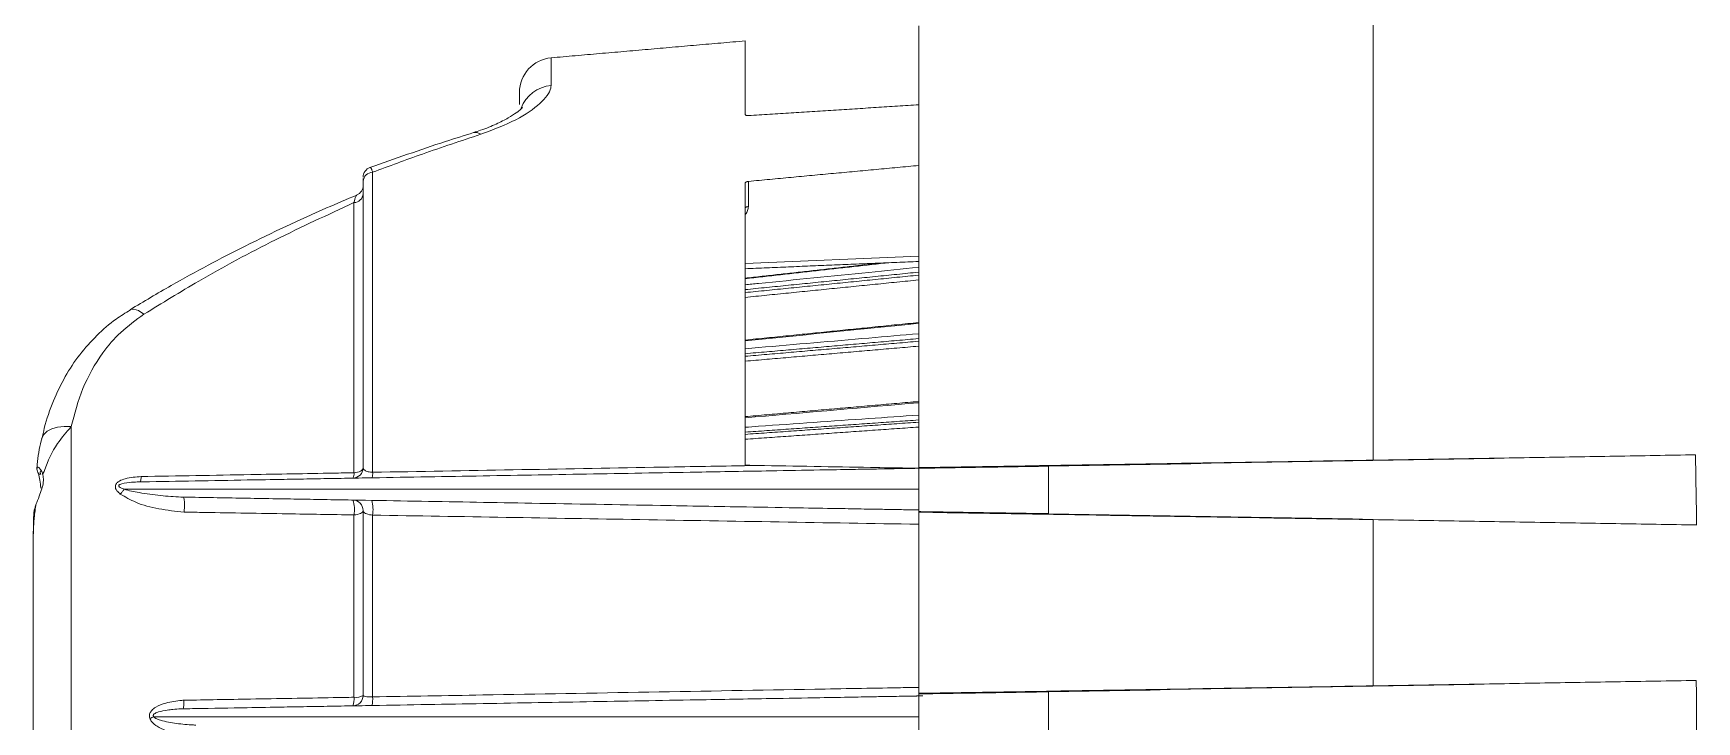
# Model space of a CAD drawing. Extents: x 12.1 to 108.7, y 1 to 80.4.
# Drawn here: x 12.256 to 17.047, y 32.99 to 34.973 of the extents above; entities that cross this region are included whole.
import ezdxf

# ---------------------------------------------------------------- set-up
doc = ezdxf.new("R2010")
doc.units = 0
doc.header["$MEASUREMENT"] = 0
doc.linetypes.add('SLD-Solid', pattern=[0])
doc.layers.add('OBJECT', color=7, linetype='CONTINUOUS')

msp = doc.modelspace()

# ---------------------------------------------------------------- linework, layer by layer
at = {"layer": 'OBJECT', "linetype": 'SLD-Solid', "lineweight": 15}
for p, q in [((16.1155, 35.1463), (16.1155, 33.7433)), ((14.8063, 34.9944), (14.8063, 33.7218)), ((14.3063, 34.7392), (14.3063, 34.9506)), ((13.7476, 34.9018), (13.7476, 34.822)), ((14.8063, 34.9123), (14.8063, 34.9194)), ((13.6563, 34.7673), (13.6563, 34.8021)), ((14.8063, 34.5919), (14.8063, 34.7665)), ((13.2063, 34.5463), (13.2063, 33.7216)), ((13.2337, 33.7084), (13.2337, 34.5723)), ((14.316, 34.4737), (14.316, 34.5461)), ((14.3063, 34.5396), (14.3063, 33.7287)), ((13.18, 34.4848), (13.18, 33.7071)), ((14.8063, 34.3305), (14.3063, 34.3096)), ((12.3657, 31.529), (12.3657, 33.8398)), ((17.0433, 33.7587), (17.0433, 33.7587)), ((14.8063, 33.5952), (14.8063, 33.72)), ((15.1802, 33.726), (15.1802, 33.5893)), ((13.18, 33.5857), (13.18, 33.0606)), ((13.2063, 33.5985), (13.2063, 33.0659)), ((13.2337, 33.0617), (13.2337, 33.5851)), ((14.8063, 33.5935), (14.8063, 33.5952)), ((14.8063, 33.5935), (14.8063, 33.072)), ((14.8063, 33.5587), (14.8063, 33.0891)), ((16.1155, 33.5721), (16.1155, 33.0935)), ((17.0467, 33.5567), (17.0467, 33.5567)), ((12.2563, 33.5186), (12.2563, 31.8508)), ((17.0457, 33.109), (17.0457, 33.109)), ((14.8063, 33.0703), (14.8063, 33.072)), ((14.8063, 32.9486), (14.8063, 33.0703)), ((14.8185, 33.0648), (14.8063, 33.065)), ((15.1802, 33.0763), (15.1802, 32.9426))]:
    msp.add_line(p, q, dxfattribs=at)
at = {"layer": 'OBJECT', "linetype": 'SLD-Solid', "lineweight": 15, "flags": 128}
for points in [[(13.5245, 34.6866), (13.5343, 34.6868), (13.5455, 34.6816)], [(14.3063, 34.4687), (14.3065, 34.4696), (14.3071, 34.4705), (14.308, 34.4714), (14.3091, 34.4721), (14.3106, 34.4728), (14.3123, 34.4732), (14.3141, 34.4735), (14.316, 34.4737)], [(12.5354, 34.1768), (12.5355, 34.1768), (12.546, 34.1786), (12.5595, 34.174), (12.5751, 34.1634)], [(12.2804, 33.805), (12.2809, 33.8068), (12.2864, 33.8174), (12.2961, 33.8264), (12.3096, 33.8334), (12.3262, 33.8381), (12.3452, 33.8403), (12.3657, 33.8398)], [(13.18, 33.7071), (13.1853, 33.7077), (13.1903, 33.7087), (13.1948, 33.7101), (13.1988, 33.7119), (13.202, 33.714), (13.2044, 33.7164), (13.2058, 33.7189), (13.2063, 33.7216)], [(13.18, 33.5857), (13.1853, 33.5862), (13.1903, 33.5871), (13.1948, 33.5884), (13.1988, 33.59), (13.202, 33.5918), (13.2044, 33.5939), (13.2058, 33.5961), (13.2063, 33.5985)]]:
    msp.add_lwpolyline(points, dxfattribs=at)
at = {"layer": 'OBJECT', "linetype": 'SLD-Solid', "lineweight": 15}
for centre, radius, start, end in [((13.7563, 34.8021), 0.1, 95, 180), ((13.755, 34.7228), 0.0994, 94.2841, 159.9151), ((13.2363, 34.558), 0.03, 110.0376, 180.0031), ((13.2341, 34.5445), 0.0278, 90.8101, 176.1551), ((13.179, 34.5122), 0.0274, 272.1114, 355.8095), ((13.1763, 34.5347), 0.03, 292.4832, 359.9962), ((12.2767, 33.7112), 0.00819, 175.7612, 279.909), ((13.1763, 33.7216), 0.03, 271, 0), ((13.1541, 33.7042), 0.0261, 330.879, 6.3621), ((13.1974, 33.7051), 0.0365, 339.8128, 5.2099), ((13.1763, 33.5985), 0.03, 0, 89), ((13.096, 33.601), 0.0854, 349.6709, 18.7179), ((13.1203, 33.6008), 0.1145, 352.1446, 13.5041), ((13.1763, 33.0659), 0.03, 271, 0), ((13.1298, 33.0545), 0.0506, 338.5305, 7.0062), ((13.1857, 33.1001), 0.0399, 261.6929, 301.0947), ((13.1642, 33.0551), 0.0698, 344.9076, 5.4548)]:
    msp.add_arc(centre, radius, start, end, dxfattribs=at)
for centre, major_axis, ratio, start_param, end_param in [((-118.3256, 31.4161), (196.0552, 3.4219), 0.000141, 5.46146, 5.474516), ((16.9507, 32.6844), (0, 2.5469), 0.040098, 5.061971, 5.147849), ((10.9146, 33.6428), (148.1541, -2.5858), 0.000141, 1.529397, 1.542003), ((-75.2899, 31.5193), (180.1046, 3.1435), 0.000141, 5.238666, 5.250687), ((16.9183, 32.6844), (0, 2.5471), 0.050716, 4.801067, 4.87988)]:
    msp.add_ellipse(centre, major_axis=major_axis, ratio=ratio, start_param=start_param, end_param=end_param, dxfattribs=at)
for points, degree in [([(14.3063, 34.9506), (13.7476, 34.9018)], 1), ([(14.316, 34.7357), (14.8063, 34.7665)], 1), ([(14.8063, 34.5919), (14.316, 34.5461)], 1), ([(13.2063, 34.506), (13.2063, 34.5138)], 1), ([(14.3063, 34.2946), (14.8063, 34.3155)], 1), ([(14.7159, 34.3117), (14.3063, 34.2659)], 1), ([(14.6979, 34.311), (14.3063, 34.2672)], 1), ([(14.8063, 34.2847), (14.3063, 34.2344)], 1), ([(14.3063, 34.2259), (14.8063, 34.2761)], 1), ([(14.8063, 34.2623), (14.3063, 34.2121)], 1), ([(14.8063, 34.1397), (14.3063, 34.0891)], 1), ([(14.8063, 34.0933), (14.3063, 34.0499)], 1), ([(14.3063, 34.0424), (14.8063, 34.0857)], 1), ([(14.8063, 34.0716), (14.3063, 34.0283)], 1), ([(14.8063, 33.9124), (14.3063, 33.8687)], 1), ([(14.8063, 33.8591), (14.3063, 33.824)], 1), ([(14.3063, 33.8177), (14.8063, 33.8528)], 1), ([(14.8063, 33.8387), (14.3063, 33.8036)], 1), ([(14.3419, 33.7281), (14.3063, 33.7287)], 1), ([(14.8063, 33.7218), (16.1155, 33.7433)], 1), ([(16.1155, 33.7433), (17.0433, 33.7587)], 1), ([(15.1802, 33.726), (14.8063, 33.72)], 1), ([(12.5068, 33.6459), (12.5089, 33.6481), (12.5132, 33.6524), (12.5165, 33.6575), (12.5181, 33.66)], 3), ([(14.8063, 33.5952), (15.1802, 33.5893)], 1), ([(16.1155, 33.5721), (14.8063, 33.5935)], 1), ([(17.0467, 33.5567), (16.1155, 33.5721)], 1), ([(16.1155, 33.0935), (17.0457, 33.109)], 1), ([(14.8063, 33.072), (16.1155, 33.0935)], 1), ([(15.1802, 33.0763), (14.8063, 33.0703)], 1), ([(12.5918, 32.9998), (12.5938, 33.0005), (12.5978, 33.002), (12.6014, 33.0036), (12.6032, 33.0044)], 3)]:
    msp.add_open_spline(points, degree=degree, dxfattribs=at)
for points, knots in [([(13.5455, 34.6816), (13.5811, 34.6952), (13.6526, 34.7225), (13.7216, 34.7716), (13.7462, 34.8043), (13.7474, 34.8195), (13.7476, 34.822)], [0, 0, 0, 0, 0.304165, 0.612213, 0.935018, 1, 1, 1, 1]), ([(13.6646, 34.758), (13.6648, 34.7582), (13.6656, 34.7594), (13.661, 34.7538), (13.6482, 34.7437), (13.6245, 34.7283), (13.5899, 34.7109), (13.5554, 34.6962), (13.5308, 34.689), (13.5239, 34.6869)], [0, 0, 0, 0, 0.024328, 0.163146, 0.324451, 0.504975, 0.705472, 0.916612, 1, 1, 1, 1]), ([(14.3063, 34.7392), (14.3064, 34.7387), (14.3067, 34.7378), (14.3084, 34.7366), (14.311, 34.7358), (14.3137, 34.7356), (14.3154, 34.7356), (14.316, 34.7357)], [0, 0, 0, 0, 0.219651, 0.439264, 0.659733, 0.880541, 1, 1, 1, 1]), ([(13.5245, 34.6866), (13.4974, 34.6781), (13.3973, 34.6466), (13.2983, 34.6114), (13.226, 34.5858)], [0, 0, 0, 0, 0.270802, 1, 1, 1, 1]), ([(13.2337, 34.5723), (13.2813, 34.59), (13.3847, 34.6286), (13.4892, 34.663), (13.5455, 34.6816)], [0, 0, 0, 0, 0.460735, 1, 1, 1, 1]), ([(13.2063, 34.5543), (13.2063, 34.5539), (13.2063, 34.5526), (13.2063, 34.5488), (13.2063, 34.5463)], [0, 0, 0, 0, 0.340914, 1, 1, 1, 1]), ([(13.2337, 34.5723), (13.2328, 34.5752), (13.2303, 34.5828), (13.2276, 34.5878), (13.2264, 34.5858), (13.2262, 34.5855)], [0, 0, 0, 0, 0.337346, 0.902069, 1, 1, 1, 1]), ([(14.316, 34.5461), (14.3149, 34.5459), (14.3126, 34.5456), (14.3097, 34.5443), (14.3075, 34.5426), (14.3065, 34.541), (14.3064, 34.54), (14.3063, 34.5396)], [0, 0, 0, 0, 0.21974, 0.439443, 0.659967, 0.880761, 1, 1, 1, 1]), ([(13.1878, 34.5066), (13.1587, 34.4943), (13.0506, 34.4487), (12.8715, 34.3639), (12.6833, 34.265), (12.5745, 34.2001), (12.5352, 34.1766)], [0, 0, 0, 0, 0.130048, 0.483648, 0.813543, 1, 1, 1, 1]), ([(13.1879, 34.5063), (13.187, 34.5055), (13.1846, 34.5036), (13.1817, 34.4919), (13.18, 34.4848)], [0, 0, 0, 0, 0.404134, 1, 1, 1, 1]), ([(12.5751, 34.1634), (12.6274, 34.1956), (12.7513, 34.272), (12.9529, 34.38), (13.1042, 34.4499), (13.18, 34.4848)], [0, 0, 0, 0, 0.267535, 0.633327, 1, 1, 1, 1]), ([(14.3063, 34.451), (14.3066, 34.4512), (14.3103, 34.4541), (14.3145, 34.462), (14.3155, 34.4698), (14.316, 34.4737)], [0, 0, 0, 0, 0.040411, 0.520202, 1, 1, 1, 1]), ([(14.3063, 34.2482), (14.3193, 34.2495), (14.4382, 34.2615), (14.6048, 34.2783), (14.7585, 34.2937), (14.8063, 34.2985)], [0, 0, 0, 0, 0.077897, 0.713096, 1, 1, 1, 1]), ([(12.5359, 34.1759), (12.522, 34.1674), (12.4868, 34.1458), (12.4378, 34.1025), (12.3883, 34.0473), (12.3464, 33.9839), (12.3127, 33.9129), (12.2911, 33.8525), (12.2835, 33.8151), (12.2814, 33.8047)], [0, 0, 0, 0, 0.098882, 0.250536, 0.409324, 0.574025, 0.746201, 0.930157, 1, 1, 1, 1]), ([(12.3657, 33.8398), (12.3755, 33.8769), (12.3953, 33.9521), (12.4457, 34.042), (12.506, 34.1136), (12.5518, 34.1466), (12.5751, 34.1634)], [0, 0, 0, 0, 0.296269, 0.600821, 0.797169, 1, 1, 1, 1]), ([(14.8063, 34.1375), (14.7963, 34.1364), (14.6296, 34.1196), (14.463, 34.1027), (14.3063, 34.0868)], [0, 0, 0, 0, 0.0602045, 1, 1, 1, 1]), ([(14.3063, 34.0641), (14.3193, 34.0653), (14.4382, 34.0756), (14.6048, 34.09), (14.7585, 34.1033), (14.8063, 34.1075)], [0, 0, 0, 0, 0.077897, 0.713096, 1, 1, 1, 1]), ([(14.8063, 33.9089), (14.7963, 33.9081), (14.6296, 33.8935), (14.463, 33.8789), (14.3063, 33.8652)], [0, 0, 0, 0, 0.0602045, 1, 1, 1, 1]), ([(14.3063, 33.8381), (14.3193, 33.8391), (14.4382, 33.8474), (14.6048, 33.8591), (14.7585, 33.8699), (14.8063, 33.8732)], [0, 0, 0, 0, 0.077897, 0.713096, 1, 1, 1, 1]), ([(12.2841, 33.7014), (12.2855, 33.7055), (12.2963, 33.737), (12.3196, 33.7877), (12.3519, 33.8242), (12.3657, 33.8398)], [0, 0, 0, 0, 0.079376, 0.605783, 1, 1, 1, 1]), ([(12.2806, 33.805), (12.2801, 33.803), (12.274, 33.7788), (12.2693, 33.7506), (12.267, 33.7236), (12.2667, 33.7201)], [0, 0, 0, 0, 0.072684, 0.880541, 1, 1, 1, 1]), ([(14.3419, 33.7281), (14.322, 33.7278), (14.2224, 33.726), (13.853, 33.7194), (13.5035, 33.7132), (13.2337, 33.7084)], [0, 0, 0, 0, 0.053919, 0.269597, 1, 1, 1, 1]), ([(14.8063, 33.72), (14.8063, 33.72), (14.8063, 33.72), (14.8057, 33.72), (14.8033, 33.7201), (14.7922, 33.7203), (14.7469, 33.721), (14.5946, 33.7237), (14.4506, 33.7262), (14.3419, 33.7281)], [0, 0, 0, 0, 0.000975, 0.0023077, 0.0058259, 0.0200938, 0.0766582, 0.3023298, 1, 1, 1, 1]), ([(12.2633, 33.6128), (12.2643, 33.6157), (12.2681, 33.626), (12.2753, 33.6439), (12.2826, 33.6655), (12.2865, 33.6855), (12.2849, 33.6961), (12.2841, 33.7014)], [0, 0, 0, 0, 0.107962, 0.374185, 0.589197, 0.794963, 1, 1, 1, 1]), ([(12.2672, 33.7201), (12.2669, 33.7194), (12.2663, 33.718), (12.2678, 33.7139), (12.2685, 33.7118)], [0, 0, 0, 0, 0.480902, 1, 1, 1, 1]), ([(12.2841, 33.7014), (12.283, 33.7046), (12.2801, 33.7131), (12.2734, 33.7217), (12.2673, 33.7252), (12.2672, 33.7213), (12.2672, 33.7201)], [0, 0, 0, 0, 0.179044, 0.475671, 0.822338, 1, 1, 1, 1]), ([(12.2685, 33.7118), (12.2702, 33.7069), (12.2735, 33.6972), (12.2768, 33.6786), (12.2778, 33.6665), (12.2781, 33.6626)], [0, 0, 0, 0, 0.405466, 0.808541, 1, 1, 1, 1]), ([(12.2781, 33.7031), (12.2775, 33.7046), (12.2757, 33.7092), (12.2763, 33.711), (12.2774, 33.7115), (12.2776, 33.7113), (12.2778, 33.7112)], [0, 0, 0, 0, 0.307843, 0.906336, 0.939576, 1, 1, 1, 1]), ([(12.5669, 33.6961), (12.5514, 33.695), (12.5301, 33.6935), (12.5068, 33.6851), (12.4979, 33.6789), (12.4938, 33.6734), (12.4923, 33.6678), (12.4934, 33.6614), (12.4979, 33.6536), (12.5034, 33.6489), (12.5068, 33.6459)], [0, 0, 0, 0, 0.400583, 0.552747, 0.632515, 0.681637, 0.738761, 0.795408, 0.871105, 1, 1, 1, 1]), ([(12.5181, 33.66), (12.5181, 33.66), (12.513, 33.6617), (12.5069, 33.6635), (12.5029, 33.6679), (12.5025, 33.669), (12.5025, 33.67), (12.5028, 33.671), (12.5038, 33.6721), (12.5066, 33.6739), (12.5186, 33.6778), (12.5375, 33.6796), (12.5551, 33.6806), (12.5633, 33.6809), (12.5644, 33.6809)], [0, 0, 0, 0, 0.000026, 0.20663, 0.226964, 0.243571, 0.254919, 0.266312, 0.280083, 0.303561, 0.375814, 0.705511, 0.963846, 1, 1, 1, 1]), ([(12.5669, 33.6961), (12.5669, 33.6957), (12.5668, 33.6929), (12.5664, 33.6878), (12.5656, 33.6825), (12.5648, 33.6814), (12.5644, 33.6809)], [0, 0, 0, 0, 0.044494, 0.324207, 0.662103, 1, 1, 1, 1]), ([(12.5644, 33.6809), (12.5644, 33.6809), (12.5644, 33.6809), (12.5645, 33.6809), (12.5652, 33.6809), (12.5659, 33.6809), (12.5665, 33.6809)], [0, 0, 0, 0, 0.046836, 0.119645, 0.336503, 1, 1, 1, 1]), ([(12.5665, 33.6809), (12.5685, 33.6809), (12.6204, 33.6818), (12.7223, 33.6836), (12.8581, 33.686), (12.9648, 33.6879), (13.0534, 33.6894), (13.1331, 33.6908), (13.2928, 33.6936), (13.4786, 33.6968), (13.6908, 33.7005), (13.9029, 33.7042), (14.1328, 33.7082), (14.3568, 33.7122), (14.5063, 33.7148), (14.606, 33.7165), (14.6726, 33.7177), (14.717, 33.7184), (14.7467, 33.719), (14.7665, 33.7193), (14.7797, 33.7195), (14.7885, 33.7197), (14.7944, 33.7198), (14.7984, 33.7199), (14.801, 33.7199), (14.8028, 33.7199), (14.8039, 33.72), (14.8047, 33.72), (14.8053, 33.72), (14.8056, 33.72), (14.8059, 33.72), (14.806, 33.72), (14.8061, 33.72), (14.8062, 33.72), (14.8062, 33.72), (14.8063, 33.72), (14.8063, 33.72), (14.8063, 33.72), (14.8063, 33.72), (14.8063, 33.72), (14.8063, 33.72)], [0, 0, 0, 0, 0.003099, 0.077737, 0.152373, 0.20456, 0.239209, 0.273855, 0.308826, 0.446938, 0.515995, 0.585051, 0.723163, 0.815261, 0.876706, 0.917705, 0.945062, 0.963318, 0.975502, 0.983634, 0.989062, 0.992686, 0.995106, 0.996722, 0.997802, 0.998524, 0.999007, 0.99933, 0.999547, 0.999693, 0.999791, 0.999857, 0.999901, 0.999932, 0.999953, 0.999972, 0.999985, 0.999991, 0.999997, 1, 1, 1, 1]), ([(13.18, 33.7071), (13.1602, 33.7068), (13.061, 33.705), (12.8567, 33.7013), (12.6721, 33.698), (12.5669, 33.6961)], [0, 0, 0, 0, 0.09703, 0.48515, 1, 1, 1, 1]), ([(13.2063, 33.7216), (13.2067, 33.7198), (13.2075, 33.7164), (13.213, 33.7124), (13.2193, 33.7102), (13.2247, 33.7091), (13.2292, 33.7085), (13.2327, 33.7084), (13.2337, 33.7084)], [0, 0, 0, 0, 0.29554, 0.57572, 0.740311, 0.809198, 0.945635, 1, 1, 1, 1]), ([(14.8063, 33.72), (14.8063, 33.7194), (14.8063, 33.7183), (14.8063, 33.7086), (14.8063, 33.6938), (14.8063, 33.6766), (14.8063, 33.6649), (14.8063, 33.66)], [0, 0, 0, 0, 0.19834, 0.412972, 0.627088, 0.843128, 1, 1, 1, 1]), ([(12.5068, 33.6459), (12.5213, 33.6374), (12.5551, 33.6177), (12.6186, 33.6014), (12.6663, 33.5964), (12.6908, 33.5938)], [0, 0, 0, 0, 0.268258, 0.625052, 1, 1, 1, 1]), ([(12.6888, 33.6368), (12.6879, 33.6368), (12.6854, 33.6369), (12.6633, 33.6379), (12.6212, 33.6411), (12.5665, 33.6486), (12.5318, 33.6554), (12.5181, 33.66), (12.5181, 33.66)], [0, 0, 0, 0, 0.015317, 0.041031, 0.377877, 0.739004, 0.999987, 1, 1, 1, 1]), ([(14.8063, 33.66), (14.3964, 33.66), (13.9454, 33.66), (13.4536, 33.66), (13.3305, 33.66), (13.2078, 33.66), (13.0842, 33.66), (12.9506, 33.66), (12.8187, 33.66), (12.6678, 33.66), (12.568, 33.66), (12.5181, 33.66)], [0, 0, 0, 0, 0.52131, 0.573441, 0.625572, 0.677703, 0.729789, 0.78156, 0.854349, 0.927175, 1, 1, 1, 1]), ([(12.6932, 33.6369), (12.6926, 33.6369), (12.6916, 33.6369), (12.6904, 33.6369), (12.6896, 33.6369), (12.6891, 33.6369), (12.6888, 33.6368), (12.6887, 33.6368), (12.6888, 33.6368), (12.6888, 33.6368)], [0, 0, 0, 0, 0.337004, 0.565161, 0.720077, 0.871702, 0.932173, 0.976758, 1, 1, 1, 1]), ([(12.6908, 33.5938), (12.6908, 33.5941), (12.6911, 33.5962), (12.6915, 33.6015), (12.6919, 33.6104), (12.6919, 33.6202), (12.6913, 33.6285), (12.6902, 33.6347), (12.6892, 33.6361), (12.6888, 33.6368)], [0, 0, 0, 0, 0.01807, 0.120033, 0.296078, 0.472079, 0.648053, 0.824027, 1, 1, 1, 1]), ([(12.6932, 33.6369), (12.703, 33.6367), (12.7694, 33.6356), (12.8647, 33.6339), (12.9721, 33.632), (13.0535, 33.6306), (13.1331, 33.6292), (13.2402, 33.6273), (13.4265, 33.6241), (13.7096, 33.6191), (14.0215, 33.6137), (14.2825, 33.6091), (14.4567, 33.6061), (14.5729, 33.6041), (14.6505, 33.6027), (14.7023, 33.6018), (14.7368, 33.6012), (14.7599, 33.6008), (14.7753, 33.6005), (14.7856, 33.6004), (14.7925, 33.6002), (14.7971, 33.6002), (14.8001, 33.6001), (14.8022, 33.6001), (14.8035, 33.6001), (14.8045, 33.6), (14.8051, 33.6), (14.8055, 33.6), (14.8058, 33.6), (14.806, 33.6), (14.8061, 33.6), (14.8062, 33.6), (14.8062, 33.6), (14.8063, 33.6), (14.8063, 33.6), (14.8063, 33.6), (14.8063, 33.6), (14.8063, 33.6), (14.8063, 33.6)], [0, 0, 0, 0, 0.015578, 0.10589, 0.151053, 0.187979, 0.224901, 0.26217, 0.33671, 0.483899, 0.655635, 0.770204, 0.846642, 0.897643, 0.931673, 0.954382, 0.969537, 0.979651, 0.986402, 0.99091, 0.993919, 0.995929, 0.997272, 0.998169, 0.998769, 0.999171, 0.99944, 0.99962, 0.999742, 0.999823, 0.999879, 0.999916, 0.999942, 0.99996, 0.999979, 0.999987, 0.999995, 1, 1, 1, 1]), ([(12.2563, 33.5158), (12.2563, 33.5164), (12.2563, 33.5186), (12.2563, 33.5212), (12.2564, 33.5235), (12.2564, 33.5248), (12.2564, 33.5263), (12.2564, 33.5281), (12.2565, 33.5301), (12.2565, 33.5325), (12.2566, 33.5353), (12.2567, 33.5385), (12.2568, 33.5422), (12.257, 33.5466), (12.2572, 33.5517), (12.2576, 33.5577), (12.258, 33.5646), (12.2594, 33.5831), (12.2615, 33.5993), (12.2633, 33.6128)], [0, 0, 0, 0, 0.018806, 0.067454, 0.078705, 0.091827, 0.107128, 0.124968, 0.145764, 0.170003, 0.198252, 0.231169, 0.269526, 0.31422, 0.366308, 0.427033, 0.497871, 0.580596, 1, 1, 1, 1]), ([(12.2575, 33.5842), (12.2573, 33.5773), (12.2567, 33.5578), (12.2564, 33.5354), (12.2563, 33.5195), (12.2563, 33.5163), (12.2563, 33.5158)], [0, 0, 0, 0, 0.3057761, 0.8626301, 0.9783943, 1, 1, 1, 1]), ([(12.2575, 33.5842), (12.2575, 33.5881), (12.2576, 33.596), (12.2612, 33.607), (12.2632, 33.6127), (12.2633, 33.6128)], [0, 0, 0, 0, 0.500557, 0.99661, 1, 1, 1, 1]), ([(12.6908, 33.5938), (12.7106, 33.5935), (12.8095, 33.5918), (12.9726, 33.5891), (13.1159, 33.5868), (13.18, 33.5857)], [0, 0, 0, 0, 0.1213778, 0.6068891, 1, 1, 1, 1]), ([(13.2063, 33.5985), (13.2064, 33.5976), (13.2068, 33.5954), (13.2099, 33.5919), (13.2159, 33.5887), (13.2218, 33.5869), (13.2276, 33.5857), (13.2308, 33.5854), (13.2337, 33.5851)], [0, 0, 0, 0, 0.153988, 0.403621, 0.621596, 0.816233, 0.835213, 1, 1, 1, 1]), ([(13.2337, 33.5851), (13.4903, 33.5808), (14.0145, 33.572), (14.5387, 33.5632), (14.8063, 33.5587)], [0, 0, 0, 0, 0.489597, 1, 1, 1, 1]), ([(14.8063, 33.5587), (14.8063, 33.562), (14.8063, 33.5685), (14.8063, 33.5786), (14.8063, 33.5868), (14.8063, 33.5904), (14.8063, 33.5918)], [0, 0, 0, 0, 0.277279, 0.554581, 0.831451, 1, 1, 1, 1]), ([(13.18, 33.0606), (13.1601, 33.0603), (13.0609, 33.0585), (12.8975, 33.0557), (12.7541, 33.0532), (12.69, 33.052)], [0, 0, 0, 0, 0.1215365, 0.6076823, 1, 1, 1, 1]), ([(12.6921, 33.0275), (12.7022, 33.0277), (12.7623, 33.0287), (12.8581, 33.0304), (12.9648, 33.0322), (13.0534, 33.0338), (13.1331, 33.0352), (13.2928, 33.038), (13.4786, 33.0412), (13.6908, 33.0449), (13.9029, 33.0486), (14.1328, 33.0526), (14.3568, 33.0565), (14.5063, 33.0591), (14.606, 33.0609), (14.6726, 33.0621), (14.717, 33.0628), (14.7467, 33.0633), (14.7665, 33.0637), (14.7797, 33.0639), (14.7885, 33.0641), (14.7944, 33.0642), (14.7984, 33.0642), (14.801, 33.0643), (14.8028, 33.0643), (14.8039, 33.0643), (14.8047, 33.0644), (14.8053, 33.0644), (14.8056, 33.0644), (14.8059, 33.0644), (14.806, 33.0644), (14.8061, 33.0644), (14.8062, 33.0644), (14.8062, 33.0644), (14.8063, 33.0644), (14.8063, 33.0644), (14.8063, 33.0644), (14.8063, 33.0644), (14.8063, 33.0644), (14.8063, 33.0644)], [0, 0, 0, 0, 0.016158, 0.095778, 0.151449, 0.188412, 0.225371, 0.262677, 0.410011, 0.483678, 0.557345, 0.704679, 0.802926, 0.868474, 0.91221, 0.941394, 0.960869, 0.973866, 0.982541, 0.988332, 0.992198, 0.994779, 0.996503, 0.997656, 0.998426, 0.998941, 0.999286, 0.999517, 0.999672, 0.999777, 0.999847, 0.999895, 0.999927, 0.99995, 0.99997, 0.999984, 0.99999, 0.999997, 1, 1, 1, 1]), ([(13.2063, 33.0659), (13.2067, 33.0653), (13.2073, 33.0642), (13.2126, 33.0628), (13.2203, 33.0619), (13.2279, 33.0616), (13.2325, 33.0617), (13.2337, 33.0617)], [0, 0, 0, 0, 0.236418, 0.470095, 0.698088, 0.91992, 1, 1, 1, 1]), ([(14.8063, 33.0891), (14.7864, 33.0888), (14.6868, 33.087), (14.2684, 33.0797), (13.7641, 33.0709), (13.3395, 33.0635), (13.2337, 33.0617)], [0, 0, 0, 0, 0.038008, 0.190039, 0.798163, 1, 1, 1, 1]), ([(14.8063, 33.0737), (14.8063, 33.0752), (14.8063, 33.0792), (14.8063, 33.085), (14.8063, 33.0887), (14.8063, 33.0891)], [0, 0, 0, 0, 0.36543, 0.928933, 1, 1, 1, 1]), ([(14.8063, 33.0644), (14.8063, 33.0638), (14.8063, 33.0627), (14.8063, 33.053), (14.8063, 33.0382), (14.8063, 33.021), (14.8063, 33.0093), (14.8063, 33.0044)], [0, 0, 0, 0, 0.19834, 0.412972, 0.627088, 0.843128, 1, 1, 1, 1]), ([(12.69, 33.052), (12.6881, 33.0519), (12.6706, 33.0507), (12.6428, 33.0465), (12.6132, 33.0357), (12.5982, 33.0246), (12.5922, 33.0159), (12.59, 33.0077), (12.5912, 33.0026), (12.5918, 32.9998)], [0, 0, 0, 0, 0.045295, 0.427285, 0.679026, 0.799084, 0.872181, 0.930512, 1, 1, 1, 1]), ([(12.6032, 33.0044), (12.6032, 33.0044), (12.6028, 33.0048), (12.6022, 33.0058), (12.6018, 33.0072), (12.6018, 33.0084), (12.6021, 33.0096), (12.6036, 33.0121), (12.6088, 33.0156), (12.6219, 33.0203), (12.6392, 33.0234), (12.6608, 33.026), (12.6746, 33.0269), (12.6844, 33.0274), (12.6865, 33.0275), (12.6879, 33.0276)], [0, 0, 0, 0, 0.000024, 0.018739, 0.037647, 0.041985, 0.056768, 0.075409, 0.129309, 0.241641, 0.513826, 0.683901, 0.934902, 0.953729, 1, 1, 1, 1]), ([(12.69, 33.052), (12.69, 33.0517), (12.69, 33.0491), (12.69, 33.0433), (12.6897, 33.0358), (12.689, 33.0297), (12.6883, 33.0283), (12.6879, 33.0276)], [0, 0, 0, 0, 0.0265318, 0.2112223, 0.4741816, 0.7370898, 1, 1, 1, 1]), ([(12.6879, 33.0276), (12.6879, 33.0276), (12.6879, 33.0275), (12.6882, 33.0275), (12.6895, 33.0274), (12.691, 33.0275), (12.6921, 33.0275)], [0, 0, 0, 0, 0.04824, 0.12304, 0.344037, 1, 1, 1, 1]), ([(12.5918, 32.9998), (12.5937, 32.9962), (12.5986, 32.9869), (12.6225, 32.9696), (12.6633, 32.955), (12.7024, 32.9487), (12.7236, 32.9471), (12.7264, 32.9469)], [0, 0, 0, 0, 0.079734, 0.211261, 0.576786, 0.94305, 1, 1, 1, 1]), ([(14.8063, 33.0044), (14.3964, 33.0044), (13.9454, 33.0044), (13.4536, 33.0044), (13.3305, 33.0044), (13.2078, 33.0044), (13.0842, 33.0044), (12.939, 33.0044), (12.7866, 33.0044), (12.6643, 33.0044), (12.6032, 33.0044)], [0, 0, 0, 0, 0.543778, 0.598156, 0.652534, 0.706911, 0.761242, 0.815244, 0.907603, 1, 1, 1, 1]), ([(12.7245, 32.9805), (12.7221, 32.9806), (12.7035, 32.9815), (12.6693, 32.9845), (12.6328, 32.9907), (12.6112, 32.9984), (12.6047, 33.0025), (12.6032, 33.0044), (12.6032, 33.0044)], [0, 0, 0, 0, 0.056594, 0.445385, 0.820919, 0.941076, 0.999982, 1, 1, 1, 1])]:
    msp.add_open_spline(points, degree=3, knots=knots, dxfattribs=at)

doc.saveas('drawing.dxf')
